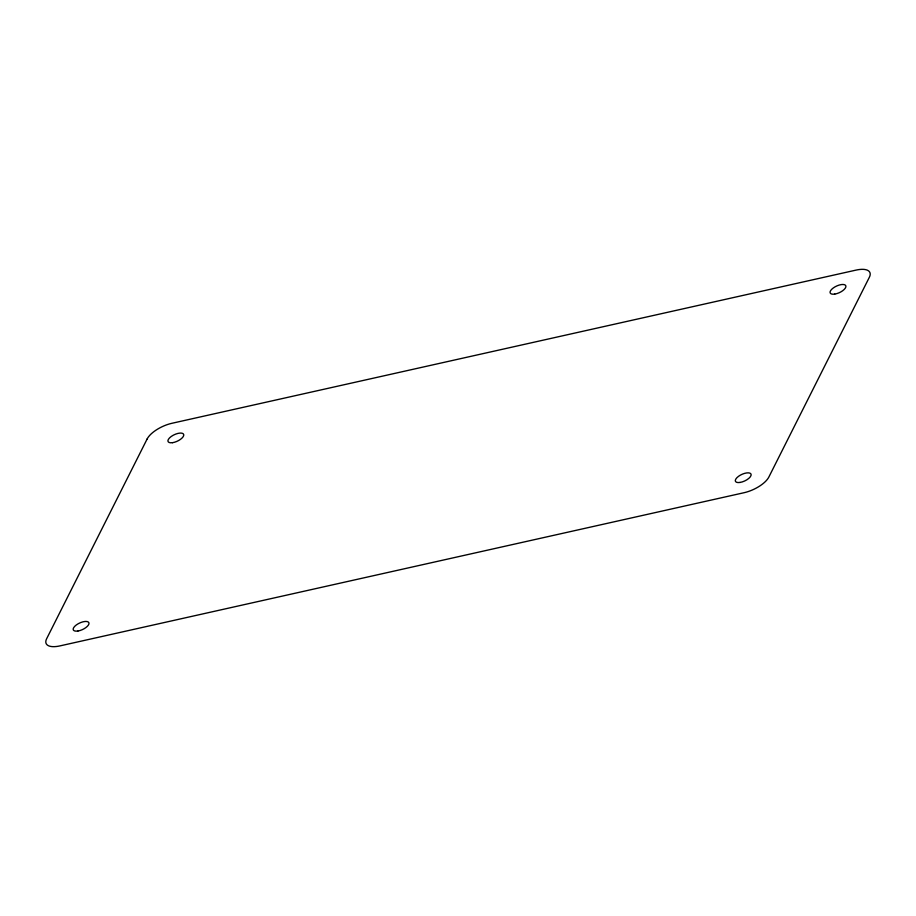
<?xml version="1.0" encoding="UTF-8"?>
<svg xmlns="http://www.w3.org/2000/svg" width="916" height="916" viewBox="0 0 916 916"><rect width="100%" height="100%" fill="white"/><g stroke="black" fill="none" stroke-linecap="round" stroke-linejoin="round"><path stroke-width="1.37" d="M147.144 438.97L46.636 638.75A21.503 8.954 -25 0 0 59.906 645.906L744.101 492.705A21.503 8.954 -25 0 0 768.856 477.03L869.364 277.25A21.503 8.954 -25 0 0 856.094 270.094L171.899 423.295A21.503 8.954 -25 0 0 147.144 438.97M740.013 482.446A8.599 3.584 -25 0 0 751.109 474.362A8.599 3.584 -25 0 0 738.525 476.32A8.599 3.584 -25 0 0 740.013 482.446M77.986 631.01A8.599 3.584 -25 0 0 88.944 622.88A8.599 3.584 -25 0 0 76.268 624.987A8.599 3.584 -25 0 0 77.986 631.01M172.54 442.68A8.599 3.584 -25 0 0 183.738 434.619A8.599 3.584 -25 0 0 171.223 436.485A8.599 3.584 -25 0 0 172.54 442.68M834.762 294.093A8.599 3.584 -25 0 0 845.88 285.998A8.599 3.584 -25 0 0 833.308 287.945A8.599 3.584 -25 0 0 834.762 294.093"/></g></svg>
